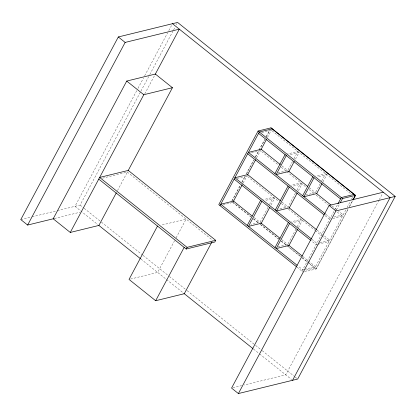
<?xml version="1.0" encoding="UTF-8"?>
<svg xmlns="http://www.w3.org/2000/svg" width="416" height="416" viewBox="0 0 416 416"><rect width="100%" height="100%" fill="white"/><g stroke="black" fill="none" stroke-linecap="round" stroke-linejoin="round"><path stroke-width="0.31" stroke-dasharray="2.08 1.56" d="M136.724 90.678L74.974 206.326L97.885 224.64M137.946 88.39L143.452 78.083M144.674 75.795L167.601 32.854M168.823 30.566L171.881 24.84M57.335 210.647L80.085 205.072L140.613 91.718M140.92 91.146L149.479 75.114M149.786 74.542L173.321 30.456M173.628 29.884L175.157 27.024M176.379 24.731L176.992 23.587M144.778 93.85L155.043 74.625M117.504 190.58L128.263 170.425M174.611 240.635L157.643 272.418L129.022 279.427M176.124 237.801L186.124 219.071L161.236 225.165M231.863 200.912L240.391 184.938M241.914 182.088L244.962 176.384M246.178 174.101L253.791 159.843M255.315 156.988L258.669 150.712M258.97 150.145L264.758 139.303M266.282 136.453L269.329 130.749M232.118 200.85L240.646 184.876M241.868 182.593L245.216 176.322M246.74 173.467L253.744 160.347M255.57 156.926L258.924 150.649M259.225 150.082L264.711 139.812M266.235 136.963L269.584 130.686M243.147 183.071L247.104 175.656M256.547 157.971L260.504 150.556M267.509 137.436L271.471 130.021M267.951 207.449L260.026 222.29L250.9 224.52M269.474 204.594L273.437 197.174L263.702 199.56M292.479 161.512L287.7 170.466L277.966 172.848M293.972 158.714L297.856 151.44L287.513 153.977M271.008 205.005L274.669 198.156L264.93 200.543M295.5 159.141L299.088 152.422L289.349 154.809M295.35 193.196L288.038 206.892L278.304 209.279M296.873 190.341L300.836 182.926L291.101 185.307M298.407 190.757L302.068 183.908L292.328 186.29M295.994 229.055L287.768 244.462L278.034 246.849M297.211 226.772L301.174 219.352L291.439 221.733M320.216 183.69L315.437 192.639L305.703 195.026M321.708 180.892L325.593 173.618L315.858 175.999M298.444 227.755L302.406 220.334L292.672 222.716M322.941 181.875L326.825 174.6L317.091 176.982M301.995 271.138L334.282 210.673M334.584 210.101L337.631 204.396M336.424 209.945L339.773 203.668M345.842 209.825L314.772 268.008L305.037 270.39M347.058 207.542L350.407 201.266M351.629 198.988L352.539 197.278M347.984 209.097L316.004 268.991L301.111 257.083M349.201 206.814L352.55 200.538M304.444 271.825L316.259 268.928L348.239 209.035M349.762 206.18L352.81 200.476M378.976 200.21L285.74 374.826L244.166 385.008M379.283 199.638L382.647 193.341M261.612 132.631L271.346 130.25L350.802 193.768M102.482 178.194L127.369 172.099L212.8 240.396M251.332 152.88L260.458 150.644L278.678 165.209M20.8 219.591L31.507 216.97M32.141 216.814L56.706 210.798M54.428 218.494L79.94 212.243M237.193 178.365L246.927 175.984L278.814 201.474M223.054 204.849L232.788 202.462M334.048 217.053L343.174 214.817L338.619 211.177M332.706 218.572L342.441 216.185L336.877 211.734M319.909 242.538L329.644 240.157L324.074 235.706M317.351 244.358L316.134 244.655L311.074 240.609M317.959 244.208L328.91 241.524L321.828 235.862M303.945 269.469L302.728 269.766L298.173 266.126M304.554 269.318L315.505 266.64L302.853 256.521M232.825 387.785L241.644 385.627M281.939 165.859L288.012 170.716M309.265 187.71L315.848 192.967M332.041 205.915L338.114 210.772M281.206 167.232L286.27 171.278M286.775 171.683L306.004 187.054M309.041 189.483L314.101 193.528M316.129 195.146L328.271 204.859M325.842 214.302L330.398 217.948M325.109 215.675L329.664 219.315M282.074 202.124L288.148 206.981M316.992 230.043L323.57 235.3M281.341 203.497L286.4 207.542M288.428 209.16L314.74 230.199M315.25 230.604L321.324 235.456M311.808 239.242L316.867 243.287M254.27 217.682L260.343 222.539M281.596 239.533L288.174 244.79M232.825 202.228L250.526 216.377M253.557 218.8L260.13 224.058M260.634 224.463L278.84 239.013M281.367 241.036L287.435 245.887M287.94 246.293L301.595 257.208M302.099 257.608L308.672 262.865M309.176 263.271L316.259 268.928M232.57 202.29L250.775 216.845M253.302 218.863L258.601 223.101M260.38 224.526L278.84 239.283M281.112 241.098L300.602 256.677M296.936 267.093L303.228 272.121M80.085 205.072L83.637 207.912M84.146 208.317L100.88 221.702M101.39 222.108L142.475 254.951M142.979 255.356L168.849 276.037M169.359 276.442L186.602 290.233M187.112 290.638L255.076 344.973M255.585 345.379L261.669 350.246M262.179 350.652L294.642 376.605M295.147 377.01L297.684 379.038M140.915 259.043L184.288 293.717M253.516 349.066L259.095 353.527M259.605 353.933L291.595 379.512"/><path stroke-width="0.62" d="M383.256 192.197L329.082 205.462L231.566 388.097L238.399 393.557L297.684 379.038L395.2 196.409L177.601 22.443L118.316 36.962L20.8 219.591L27.633 225.056L54.09 218.577M27.633 225.056L125.148 42.422L179.322 29.156L155.173 74.386M128.18 170.576L172.432 87.708L155.35 74.053L126.729 81.063L53.186 218.795L70.268 232.45L98.888 225.441L116.282 192.868M70.268 232.45L143.811 94.718L172.432 87.708M157.503 226.08L129.022 279.427L155.667 300.726L184.288 293.717L211.858 242.076M155.667 300.726L184.148 247.385M98.748 179.109L186.196 249.023L187.091 247.348L215.712 240.339L128.263 170.425L99.642 177.434L187.091 247.348M353.111 199.909L355.55 195.343L271.107 127.832L258.071 131.024L218.78 204.61L296.426 266.687M220.012 205.592L259.303 132.007L272.08 128.882M233.397 201.323L242.232 184.782M247.411 175.084L255.632 159.682M261.113 149.417L266.599 139.147M215.712 240.339L214.817 242.013L186.196 249.023M247.25 225.415L260.66 200.304M274.919 173.597L285.08 154.57M261.888 201.287L248.482 226.398L261.258 223.272L269.792 207.288M286.307 155.553L276.151 174.58L288.928 171.449L294.304 161.377M275.262 210.023L288.059 186.051M289.286 187.034L276.489 211.006L289.266 207.875L297.19 193.04M274.986 247.593L288.397 222.482M302.661 195.77L312.816 176.748M289.63 223.465L276.219 248.576L288.995 245.445L297.528 229.466M314.049 177.731L303.888 196.752L316.664 193.622L322.046 183.555M337.938 203.824L341.286 197.553L354.063 194.423M238.399 393.557L335.915 210.928L395.2 196.409M340.382 202.53L342.514 198.536L355.55 195.343M352.856 199.971L355.295 195.406L270.852 127.894M292.573 380.292L390.088 197.657L172.489 23.696M258.071 131.024L342.514 198.536M258.57 133.38L340.553 198.921M280.42 164.648L261.191 149.271L248.414 152.402L325.338 213.902M288.517 171.122L307.752 186.498M316.352 193.372L331.027 205.109M118.316 36.962L125.148 42.422M329.082 205.462L335.915 210.928M247.681 153.774L324.1 214.864M280.556 200.912L247.66 174.611L234.884 177.741L311.298 238.836M289.156 207.792L316.488 229.637M126.729 81.063L143.811 94.718M234.151 179.114L310.57 240.204M252.247 216.065L233.522 201.094L220.745 204.225L297.159 265.314M260.848 222.945L280.077 238.316M288.683 245.196L302.344 256.121M98.816 225.384L140.405 258.638M184.028 293.509L253.011 348.66"/></g></svg>
